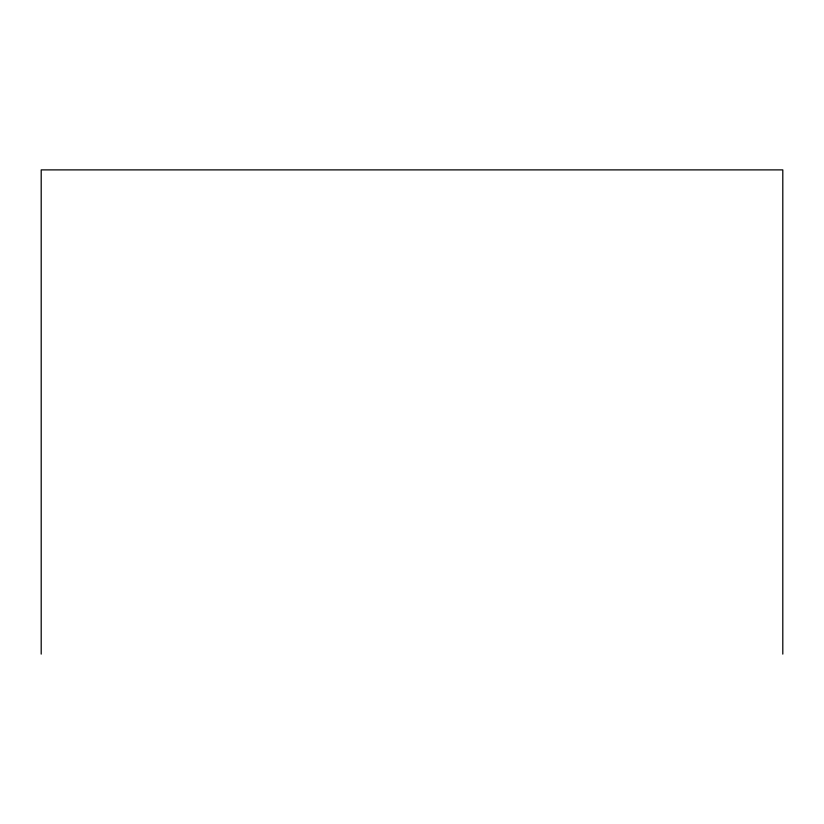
<?xml version="1.0" encoding="UTF-8"?>
<svg xmlns="http://www.w3.org/2000/svg" width="824" height="824" viewBox="0 0 824 824"><rect width="100%" height="100%" fill="white"/><g stroke="black" fill="none" stroke-linecap="round" stroke-linejoin="round"><path stroke-width="1.24" d="M782.8 654.112L782.8 169.888L41.2 169.888L41.2 654.112"/></g></svg>
